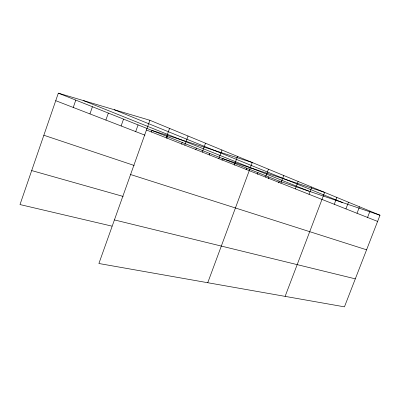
<?xml version="1.0" encoding="UTF-8"?>
<svg xmlns="http://www.w3.org/2000/svg" width="400" height="400" viewBox="0 0 400 400"><rect width="100%" height="100%" fill="white"/><g stroke="black" fill="none" stroke-linecap="round" stroke-linejoin="round"><path stroke-width="0.6" d="M149.905 120.28L98.895 263.505L344.45 306.845L380 215.235L149.905 120.28L58.33 93.155L20 204.56L111.955 226.135M73.25 107.455L75.795 100.11M89.945 113.91L92.445 106.74M105.885 120.075L108.345 113.07M121.12 125.965L123.535 119.12M135.695 131.6L138.07 124.91M151.405 132.085L151.99 130.45L252.255 162.515L207.75 282.715M166.19 137.805L169.565 128.39M166.85 138.36L167.475 136.615M181.62 144.19L182.23 142.495M184.765 145.15L188.06 136.025M195.705 149.755L196.31 148.1M202.27 152.075L205.495 143.22M209.16 155.07L209.755 153.45M218.805 158.615L221.95 150.01M221.97 160.31L222.605 158.57L324.655 192.395L285.115 296.37M234.28 165.17L237.515 156.435M246.075 169.825L246.69 168.16M257.38 174.29L257.985 172.66M265.53 177.095L268.465 169.21M268.23 178.57L268.825 176.975M278.585 182.86L279.235 181.12L380 215.235M280.87 183.16L283.74 175.51M295.35 188.89L298.145 181.455M309.03 194.3L311.765 187.075M334.265 204.28L336.875 197.44M345.925 208.89L348.48 202.23M357.005 213.27L359.505 206.78M367.55 217.445L370 211.11M114.42 219.92L355.315 278.85M31.695 170.565L123.19 196.44M130.585 174.53L366.585 249.805M43.845 135.25L134.215 165.475M55.74 100.69L145 135.195M146.445 130L377.6 221.42M58.33 93.155L279.235 181.12M83.565 100.63L308.74 191.11M114.245 109.715L342.775 202.635"/></g></svg>
